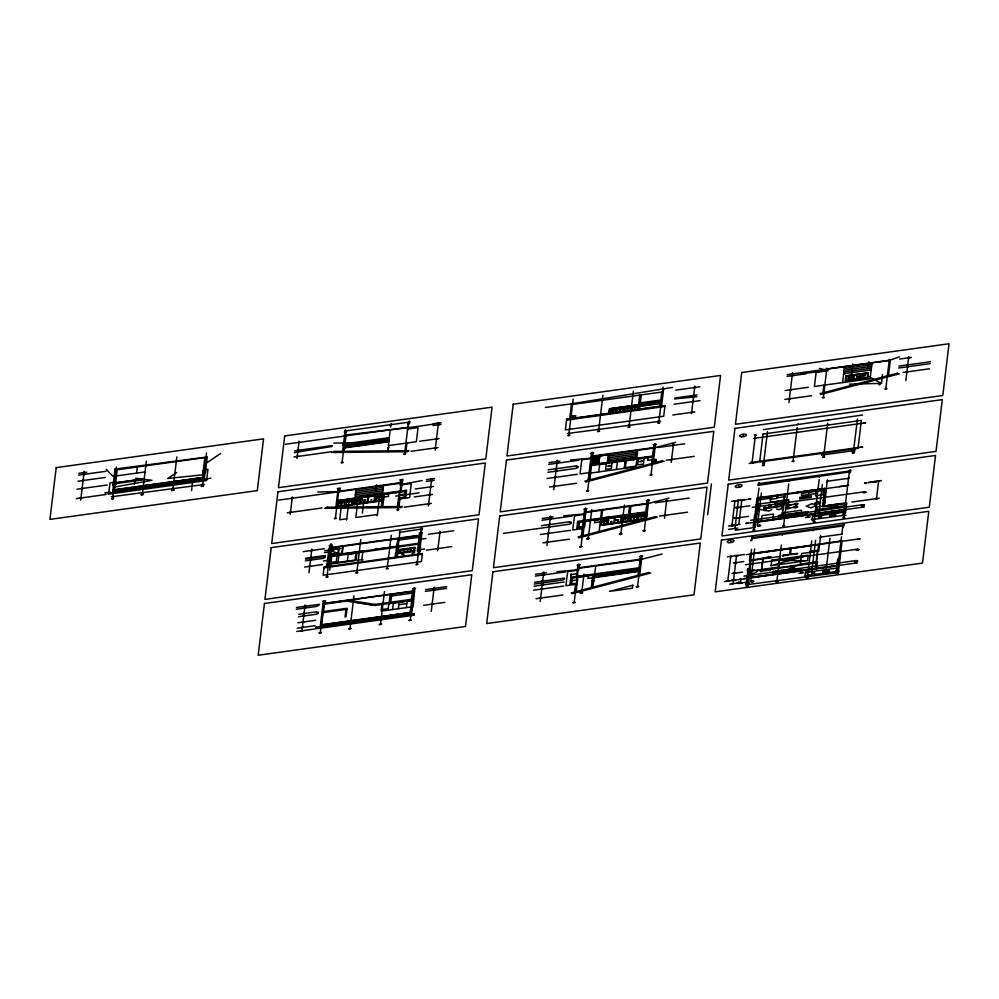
<?xml version="1.0" encoding="UTF-8"?>
<svg xmlns="http://www.w3.org/2000/svg" width="999" height="999" viewBox="0 0 999 999"><rect width="100%" height="100%" fill="white"/><g stroke="black" fill="none" stroke-linecap="round" stroke-linejoin="round"><path stroke-width="1.5" d="M747.976 523.101L745.691 523.451L862.861 507.167M751.148 581.593L753.421 581.343L750.661 581.718L754.645 548.813M757.891 525.861L760.177 525.462L757.417 525.874L761.4 492.957M812.087 573.226L814.372 572.889L811.613 573.264L815.596 540.347M818.855 517.282L821.128 517.032L818.368 517.407L822.352 484.503M825.474 571.341L823.188 571.69L828.708 570.841L826.435 571.178M832.229 515.484L829.944 515.809L835.464 514.985L833.178 515.409M860.501 447.377L862.774 446.915L750.836 462.5M863.411 423.226L865.696 422.802L753.758 438.386M404.957 491.421L404.32 496.965L398.501 498.501L397.502 506.518L399.038 506.306L399.987 498.713L405.719 497.202L406.568 490.184L382.492 493.518L381.606 500.874M397.989 506.456L398.251 504.345M398.564 506.368L398.813 504.27M574.675 591.982L575.586 584.178L569.992 584.24L570.829 577.235L640.197 567.607L640.084 568.531M581.43 536.126L582.392 528.296L576.848 528.359L577.697 521.366L600.649 518.181L601.61 510.239M588.461 477.972L588.186 480.269L589.747 479.857L592.907 453.633L593.743 452.934L590.684 453.359L591.383 453.846L588.461 477.972L589.997 477.759M575.174 591.72L575.424 589.61M581.93 535.864L582.18 533.753M588.686 480.007L588.935 477.897M575.736 591.633L575.998 589.535M582.492 535.789L582.754 533.678M589.26 479.932L589.51 477.822M824.5 503.046L824.787 500.674M80.719 500.124L84.203 471.316M108.741 493.194L109.99 482.879L113.424 482.405M113.124 485.564L113.249 484.602M113.586 484.115L112.612 492.145L204.183 479.445L205.157 471.403M115.285 470.029L115.409 469.043M112.775 498.264C116.084 498.626 108.916 499.812 112.625 498.276L116.396 467.107M114.136 491.933L115.11 483.903M116.821 469.817L116.933 468.831M114.523 491.883L114.798 489.672M117.195 469.767L115.497 483.841L113.212 484.165L114.91 470.079L207.143 457.292L205.432 471.366L203.147 471.69L204.857 457.604M115.422 485.252L115.534 484.278M115.097 491.808L115.36 489.597M120.817 491.008L121.079 488.798M121.766 490.871L122.04 488.673M127.485 490.084L127.747 487.874M128.434 489.947L128.709 487.749M134.353 484.165L134.653 481.693M134.715 481.218L134.828 480.282M134.153 489.16L134.415 486.95M136.563 473.114L137.3 466.97M135.102 489.023L135.377 486.825M140.822 488.236L141.096 486.026M141.396 488.149L141.658 485.951M142.37 494.03L146.341 461.188M144.83 487.674L145.092 485.477M145.392 487.599L145.667 485.389M151.111 486.8L151.386 484.602M152.073 486.675L152.335 484.465M157.78 485.876L158.054 483.678M158.741 485.751L159.003 483.541M164.448 484.952L164.723 482.754M165.409 484.827L165.672 482.617M171.129 484.028L171.391 481.818M171.691 483.953L171.965 481.743M172.864 489.797L176.835 456.955M175.499 483.416L175.762 481.218M176.074 483.341L176.336 481.131M181.793 482.554L182.055 480.344M182.742 482.417L183.004 480.207M188.461 481.63L188.724 479.42M189.41 481.493L189.673 479.283M191.546 490.759L192.807 480.407M195.13 480.694L195.392 478.496M196.079 480.569L196.353 478.359M201.798 479.77L202.06 477.572M202.997 472.952L203.122 471.978M202.46 479.682L203.434 471.64M205.232 457.554L207.18 456.955M202.585 485.676L206.556 452.834M205.282 472.639L205.407 471.665M290.247 514.26L292.332 496.965M297.003 458.404L299.088 441.108M301.96 630.756L305.07 604.994M308.966 572.802L311.825 549.138M326.885 565.734L326.985 564.885M327.098 565.471L326.461 565.983M327.135 566.695L327.485 563.886M320.267 626.61L323.276 601.735L322.59 601.261L325.637 600.836L324.588 603.296L413.012 591.021L412.525 588.786L415.584 588.361L414.747 589.048L413.161 606.768L412.4 606.868L411.551 613.948M329.77 548.089L329.345 545.404L332.392 544.979L331.343 547.44L419.767 535.177L419.28 532.929L422.34 532.504L421.228 535.402M327.934 565.359L330.831 565.372M320.267 632.779L324.063 601.373M327.085 576.485C330.594 576.923 323.326 577.897 327.01 576.498L331.056 543.643M344.106 436.126L344.218 435.214C374.175 431.406 404.295 428.671 434.003 424.013M321.416 626.448L323.089 612.612L346.903 609.303M328.659 566.483L328.933 564.26L356.056 560.501L356.968 552.996M335.889 507.167L338.087 488.986L337.4 488.499L340.447 488.074L339.26 491.72M342.645 451.311L344.493 436.076M344.917 433.304L345.329 429.92M324.55 603.583L323.589 611.525L347.028 608.279L345.991 616.808L345.042 616.945L345.954 609.44M329.62 562.499L330.257 557.205M330.457 554.795L331.306 547.739M322.09 626.361L322.29 624.687M329.932 562.237L330.519 557.392M331.818 548.164L331.094 554.12L337.962 553.171L338.673 547.215L331.456 551.111L337.962 553.171M335.489 517.994C338.873 518.481 331.643 519.38 335.414 518.006L338.873 489.41M342.17 462.15C345.816 462.45 338.524 463.698 342.095 462.162L345.629 433.554M345.679 433.204L345.854 431.705M330.182 562.425L330.831 557.13M322.652 626.273L322.852 624.612M329.72 570.154L330.457 564.048M331.368 556.543L330.532 563.461L355.169 560.039L356.006 553.134L348.376 554.258M337.375 507.155L338.186 500.462M344.143 451.298L346.016 435.851M323.226 626.198L323.401 624.75L327.972 624.113L327.797 625.561M331.693 556.505L330.981 562.387L336.313 561.65L337.025 555.756M337.924 506.53L338.586 501.011M338.886 502.497L339.036 501.173L344.805 500.374L344.643 501.698L338.886 502.497L341.633 500.811L344.643 501.698M341.458 505.107L339.697 519.742L346.74 518.768M328.371 625.486L328.571 623.813M329.32 625.349L329.533 623.688M339.31 546.628L338.499 553.321L330.494 554.42M329.895 625.274L330.07 623.826L334.64 623.189L334.465 624.637M338.024 562.425L338.861 555.506M344.78 505.569L345.204 502.06M345.242 501.835L345.454 500.062M345.354 505.482L345.779 501.973M345.804 501.76L346.029 499.987M346.316 501.473L346.478 500.137L352.235 499.338L352.073 500.674L346.316 501.473L349.063 499.775L352.073 500.674M342.744 546.153L341.783 554.095L397.227 546.391L398.189 538.449M343.119 546.091L342.27 553.159A1.936 0.712 -10.3 0 0 344.081 553.621L364.285 550.824M346.591 520.004L348.514 504.133M335.04 624.562L335.239 622.889M336.001 624.425L336.201 622.764M336.563 624.35L336.738 622.901L341.321 622.265L341.146 623.713M352.21 504.557L352.884 499.025M353.496 498.588L352.784 504.47L337.4 506.605M347.365 561.126L348.176 554.358M354.932 498.389L354.22 504.27L383.554 500.199M356.019 489.385L355.169 496.453L382.617 492.644L383.466 485.576M355.319 500.212L355.482 498.888L360.327 498.214L360.164 499.55L355.319 500.212L357.904 498.551L360.164 499.55M341.708 623.638L341.92 621.965M342.669 623.501L342.869 621.828M357.567 502.872L355.794 517.507L377.422 514.51M343.231 623.426L343.406 621.977L347.989 621.341L347.814 622.789M360.314 503.434L361.026 497.552M348.963 601.298L349.101 600.187M361.076 503.321L361.788 497.44M348.376 622.702L348.589 621.041M350.799 601.598L348.776 601.323M348.951 622.627L349.151 620.966M362.362 513.099L363.698 502.035M352.635 601.898L350.612 601.623M350 628.658L353.971 595.816M356.893 572.352C360.289 572.827 353.034 573.738 356.818 572.365L360.789 539.51M354.483 602.197L352.447 601.922M352.572 622.127L352.772 620.454M367.295 502.46L368.007 496.578M353.147 622.052L353.346 620.379M353.721 621.965L353.896 620.516L358.466 619.892L358.291 621.328M356.318 602.484L354.283 602.222M358.154 602.784L356.131 602.509M359.99 603.084L357.967 602.809M358.866 621.253L359.066 619.592M361.825 603.384L359.802 603.109M359.815 621.116L360.015 619.455M375.849 490.909L376.573 484.84M374.8 501.423L375.512 495.541M360.389 621.041L360.564 619.592L365.135 618.955L364.96 620.404M375.562 501.311L376.273 495.429M363.661 603.671L361.638 603.408M376.66 497.252L376.823 495.929L381.668 495.254L381.518 496.578L376.66 497.252L379.245 495.591L381.518 496.578M365.509 603.97L363.474 603.696M377.272 515.746L379.195 499.875M367.345 604.27L365.309 603.995M365.534 620.329L365.734 618.656M366.483 620.192L366.683 618.531M367.058 620.117L367.232 618.668L371.803 618.031L371.628 619.48M369.18 604.557L367.157 604.295M387.987 448.638L388.099 447.664M390.272 429.72L388.349 445.604L416.358 441.72L418.069 427.597L408.441 428.933L408.653 427.172L285.439 444.268M390.646 426.96L391.059 423.576M381.268 506.693L381.98 500.824L337.3 507.017M382.03 500.412L382.405 497.327M382.742 494.505L382.455 496.915L375.986 497.789M388.099 450.799L388.736 445.554M382.505 500.349L382.879 497.265M382.817 500.087L383.141 497.44M383.079 500.274L383.454 497.177M382.767 506.668L384.265 494.293M371.016 604.857L368.993 604.595M372.852 605.157L370.829 604.882M372.202 619.405L372.402 617.732M390.197 594.48L389.235 602.422L374.812 604.42L374.687 605.456L411.7 600.324L410.027 614.16M373.151 619.268L373.351 617.607M388.561 493.693L388.524 496.303L382.03 497.377M373.726 619.193L373.901 617.744L378.471 617.107L378.296 618.556M378.871 618.481L379.071 616.808M379.445 618.393L379.645 616.733M381.968 604.445L381.168 611.101L410.889 606.98M380.494 624.425L384.465 591.583M387.3 568.131C390.834 568.556 383.554 569.567 387.225 568.144L391.271 535.289M383.054 617.894L383.266 616.233M383.628 617.819L383.828 616.146M384.203 617.744L384.378 616.296L388.948 615.659L388.773 617.107M397.502 506.518L397.752 504.408L399.3 504.195M398.489 498.501L399.525 492.17M397.927 509.34C401.523 509.602 394.268 510.901 397.852 509.353L401.386 480.731M404.832 453.471C408.141 453.833 400.974 455.007 404.682 453.484L408.141 424.887M408.179 424.538L408.366 423.039M400.899 490.971L402.947 479.408L399.9 479.832L400.587 480.319L400.025 485.014L411.313 483.454L409.602 497.577L399.962 498.913M408.941 424.425L409.365 420.979M405.981 450.661L406.905 443.032M388.024 610.152L388.823 603.496M395.367 557.23L395.429 553.558L397.727 553.234M395.816 553.496L396.503 547.514M397.814 538.511L396.965 545.566A1.936 0.712 -10.3 0 1 394.967 546.565L374.762 549.375M396.578 553.396L397.29 547.514M391.72 594.268L390.759 602.21L411.438 599.338M396.99 553.121L397.639 547.764M389.348 617.02L389.548 615.359M396.89 557.017L397.677 553.646M397.34 553.284L399.15 538.324M399.325 536.875L400 531.231M397.277 556.967L398.663 545.529M390.297 616.895L390.497 615.222M390.871 616.808L391.046 615.372L395.616 614.735L395.442 616.183M392.595 609.515L393.406 602.859M400.012 552.922L400.387 549.825M410.364 483.578L410.477 482.754M396.016 616.096L396.216 614.435M396.965 615.971L397.177 614.298M398.314 608.716L399.113 602.06M397.54 615.884L397.714 614.447L402.285 613.811L402.11 615.259M407.055 551.947L407.43 548.851M402.684 615.172L402.884 613.511M403.633 615.047L403.846 613.374M404.208 614.959L404.383 613.511L408.966 612.887L408.778 614.323M406.318 607.604L407.117 600.948M414.073 550.973L414.448 547.877M409.353 614.248L409.553 612.587M411.313 600.374L412.4 591.396M418.294 544.243L417.42 551.398L419.717 551.086L421.615 535.352L329.008 548.201L327.098 563.936L329.008 563.673L330.07 554.845L341.883 553.209M418.406 543.319L419.33 535.664M418.681 544.08L418.781 543.269M410.214 620.304L414.185 587.462M417.095 563.998C420.504 564.46 413.274 565.409 417.02 564.01L421.004 531.168M421.054 530.706L421.353 528.271M419.468 548.439L420.392 548.726M411.576 615.272L411.713 614.123M418.993 553.958L419.33 551.136M421.815 530.594L422.115 528.159M419.568 552.297L419.667 551.448M428.384 505.944L431.705 478.496M435.139 450.087L438.461 422.639L439.11 422.814M437.699 550.786L440.047 531.393M431.243 611.351L434.19 587.087M540.209 601.435L543.781 571.915M546.965 545.579L550.536 516.058M553.721 489.722L557.292 460.202M569.705 418.706L571.503 403.821L672.602 387.387M568.868 434.99C572.477 435.252 565.209 436.513 568.793 434.99L573.201 399.113M571.99 418.394L572.265 416.108L575.699 415.634L575.424 417.919M572.464 418.331L572.714 416.233L575.212 415.884L574.949 417.982M572.939 418.256L573.176 416.346L574.712 416.133L574.475 418.044M581.755 459.041L581.668 459.815L590.434 458.603M581.755 459.84L580.057 473.926L589.098 472.664M568.568 571.465L568.668 570.641M575.436 515.596L575.536 514.785M570.953 576.198L571.228 573.988M572.215 578.046L571.553 583.528L577.21 583.478M579.095 522.177L578.421 527.734L584.053 526.948L582.991 535.714L581.455 535.926M579.532 522.115L578.908 527.297L584.727 526.498L585.352 521.316M576.548 576.435L577.872 565.559L577.172 565.072L580.232 564.647L579.395 565.347L578.821 570.042L567.632 571.603L565.921 585.726L575.561 584.378M582.554 526.76L584.627 509.702L583.928 509.215L586.987 508.791L586.151 509.49L584.702 521.403M574.175 602.322L578.808 563.96M581.031 546.453L585.676 508.091M587.687 490.609L592.32 452.247M577.772 577.285L576.236 591.57L574.687 591.783M598.676 430.856C602.11 431.281 594.805 432.317 598.601 430.856L602.921 395.129M581.818 592.332C585.189 592.869 577.909 593.668 581.743 592.345L583.953 574.125M588.386 538.099C591.808 538.598 584.427 539.522 588.311 538.099L591.758 509.552M598.826 463.511L599.725 456.081M598.751 471.915L599.662 464.41M588.473 575.799L587.874 578.483L592.444 577.847M609.777 410.177L609.939 408.853L615.784 408.042L615.634 409.365L609.777 410.177L612.574 408.491L615.634 409.365M591.308 587.599L592.757 575.199M606.331 463.486L605.619 469.368L611.338 468.568L612.05 462.687M592.582 581.043L592.944 577.946M592.894 580.781L593.206 578.134M608.366 454.383L607.404 462.325L591.583 464.523M593.144 580.956L593.518 577.872M599.138 531.468L600.299 521.84M592.882 587.187L593.643 580.894M594.343 574.974L594.43 577.347M608.029 461.001L608.778 454.832M595.804 565.958L593.618 581.118M601.573 519.055L600.799 525.462L644.904 519.418M602.559 510.102L601.598 518.044L629.045 514.235L630.007 506.293M609.253 454.757L608.466 461.313L635.901 457.505L636.763 450.437M601.91 521.003L602.072 519.68L606.917 519.005L606.755 520.329L601.91 521.003L604.495 519.343L606.755 520.329M609.889 454.17L592.482 457.092M616.183 409.515L616.395 407.742M616.745 409.428L616.97 407.667M617.307 409.14L617.457 407.804L623.226 407.005L623.064 408.341L617.307 409.14L620.054 407.455L623.064 408.341M606.905 524.213L607.617 518.331M607.667 524.113L608.379 518.231M623.613 408.479L623.826 406.705M616.458 469.455L617.37 461.95M624.188 408.404L624.4 406.63M630.656 405.981L630.494 407.305L624.787 408.104L624.937 406.768L630.706 405.969M613.886 523.251L614.597 517.37M631.043 407.455L631.256 405.681M629.083 426.635C632.617 427.048 625.324 428.072 629.008 426.635L633.391 391.046M624.275 468.369L625.187 460.864M631.83 405.594L631.618 407.367L638.373 406.431M624.949 466.683L625.661 460.801M632.217 407.068L632.379 405.744M626.136 460.739L625.299 467.644L636.051 466.158M621.39 522.202L622.102 516.321M622.152 522.102L622.864 516.221M621.016 533.566C624.65 533.741 617.519 535.227 620.866 533.591L624.462 505.019M623.251 518.044L623.413 516.72L628.259 516.046L628.096 517.37L623.251 518.044L625.836 516.383L628.096 517.37M637.774 406.293L634.989 405.382L632.292 407.055L637.774 406.293L637.936 404.97L632.454 405.731M638.036 409.228L639.735 395.154M639.56 409.016L641.258 394.905M628.92 512.437L629.645 506.468M628.958 515.372L628.246 521.253L600.849 525.062M634.889 467.982L635.027 466.883L590.559 473.051M630.956 506.168L629.994 514.11L645.816 511.913M637.712 450.312L636.75 458.254L652.572 456.056M635.864 467.719L636.887 459.24M630.381 515.172L629.67 521.053L646.49 518.731M630.244 520.979L630.956 515.097M631.356 516.92L631.518 515.596L637.275 514.797L637.112 516.121L631.356 516.92L634.39 515.197L637.112 516.121M638.411 459.028L637.699 464.922L643.418 464.123L644.13 458.241M637.112 520.004L637.537 516.483L630.681 517.432M637.774 514.51L637.562 516.271L630.706 517.232M637.687 519.93L638.111 516.396L644.967 515.447M638.349 514.423L638.136 516.196L644.992 515.247M638.786 515.884L638.948 514.56L644.705 513.761L644.542 515.097L638.786 515.884L641.82 514.16L644.542 515.097M648.151 457.679L647.552 460.364L652.122 459.74M644.542 518.993L645.204 513.474M638.149 575.274L638.948 568.681M639.06 567.769L640.371 556.88L639.685 556.393L642.732 555.981L641.895 556.668L639.697 574.862M644.967 518.943L647.127 501.023L646.44 500.549L649.487 500.124L648.651 500.811L646.453 519.005M651.66 463.561L653.883 445.179L653.196 444.692L656.243 444.268L655.406 444.967L653.209 463.149M639.335 568.518L639.435 567.707M645.254 518.893L645.916 513.374M645.491 518.868L645.916 515.334M645.941 515.109L646.153 513.349M637.524 586.625L641.258 555.719M644.318 530.506L648.076 499.438M651.086 474.475C654.682 474.8 647.389 475.986 651.011 474.488L654.832 443.581M645.966 518.793L646.39 515.272M646.415 515.047L646.628 513.274M646.203 518.768L646.865 513.249M660.039 406.181L661.738 392.058M658.878 422.502C662.437 422.702 655.132 424.113 658.803 422.502L663.099 387.075M661.563 405.969L663.636 388.848M664.497 518.244L666.708 499.95M671.253 462.387L673.463 444.093M691.495 413.686L694.817 386.213M707.667 514.81L711.4 483.903M731.942 525.611L734.927 500.911M727.809 581.106L730.793 556.393M738.361 500.437L734.964 528.508L736.438 528.633M736.513 555.606L733.116 583.678L731.643 583.553M755.406 435.114L752.022 463.061L753.258 463.174M738.698 583.653L738.96 581.505M763.598 429.607L862.612 414.972M746.253 583.803L746.39 582.629M747.839 570.654L748.076 568.681M751.485 540.509L751.648 539.185M748.401 570.504L747.264 570.904M750.574 540.609L751.947 539.822L752.347 536.613M754.919 515.347L757.03 497.839L826.398 488.224L824.237 506.018L846.752 502.747L845.466 513.336L843.181 513.661L843.343 512.3L812.474 516.583L812.736 514.41L755.943 522.29L755.494 525.998L753.209 526.323L754.507 515.546L755.656 515.384M758.528 485.427L758.853 482.742M747.264 585.402C750.674 585.876 743.393 586.813 747.19 585.414L751.56 549.238M753.77 530.894L753.883 530.007M753.933 529.557C757.529 529.97 750.162 531.006 753.858 529.57L758.953 488.061M749.537 569.13L747.402 569.805M756.243 514.373L756.568 511.725M756.605 511.363L756.93 508.716M756.967 508.341L757.08 507.492M757.292 505.694L757.167 506.755M749.687 570.991L750.948 560.539M756.53 514.223L756.83 511.8M756.905 511.213L757.205 508.778M757.267 508.191L757.567 505.769M758.553 497.627L757.754 504.22L783.541 500.649L782.941 505.606L765.783 507.992L765.896 507.105L764.06 507.355L763.785 509.602A5.17 1.898 -10.3 0 1 758.703 508.279M756.817 514.298L757.13 511.65M757.18 511.276L757.504 508.628M757.542 508.266L757.642 507.405M757.866 505.619L757.741 506.668M763.111 461.526L762.736 464.61L764.26 464.398L764.635 461.313M748.538 583.478L748.676 582.305M750.062 570.928L750.224 574.238A6.968 2.56 -10.3 0 0 757.404 570.641L760.451 570.217L760.276 571.69L761.226 571.553L761.363 570.454L769.367 569.343L769.242 570.441L770.192 570.304L770.316 569.205L794.879 566.021A5.032 1.848 -10.3 0 1 789.685 568.618M757.979 508.566L755.644 521.753L814.335 513.611L814.073 515.771L843.793 511.65L844.754 503.746L822.639 506.818L824.874 488.436M758.029 508.191L758.516 504.12M763.511 464.935C766.857 465.522 759.602 466.258 763.436 464.947L767.482 431.58M761.488 497.327L759.078 497.952M752.547 570.279L753.321 570.479L753.433 569.605M761.35 520.954L762 515.659L773.426 514.073L772.789 519.368M757.404 570.641L758.066 569.817M764.01 507.729L764.223 510.664L766.058 510.414L765.721 508.578L782.866 506.193L782.679 507.742L779.108 509.677L776.41 508.978M769.754 502.559L784.565 499.925L783.328 510.102L782.379 510.227L782.067 508.191M761.812 569.442L763.099 558.853M770.441 500.799L770.753 498.151M777.821 495.541L777.559 497.739L784.003 496.853M788.923 402.597L792.557 372.652M771.091 565.696L771.752 560.239L807.429 555.282L771.091 565.696L806.78 560.739L771.752 560.239M778.121 518.631L778.508 515.472L781.805 515.009L782.117 512.437L783.066 512.3L782.716 515.247M779.083 518.493L779.42 515.709L808.154 511.713M773.426 574.2L773.763 571.403M780.182 518.344L780.531 515.546M782.729 511.263L782.991 509.065M784.215 498.888L784.49 496.678M775.336 573.938L775.674 571.141M782.092 518.081L782.429 515.284M777.247 573.676L777.584 570.879M784.003 517.819L784.34 515.022M776.922 581.293C780.519 581.543 773.263 582.879 776.847 581.306L781.293 545.104M782.517 534.927L782.679 533.616M783.815 525.424C787.15 525.774 779.957 526.972 783.666 525.437L788.686 483.941M789.01 481.293L789.173 479.982M779.145 573.401L779.482 570.616M785.901 517.557L786.238 514.76M793.169 460.826C796.69 461.263 789.422 462.237 793.094 460.826L797.214 427.447M781.056 573.139L781.393 570.342M787.811 517.282L788.149 514.497M782.954 572.877L783.291 570.079M789.709 517.02L790.059 514.223M784.864 572.614L785.202 569.817M791.62 516.758L791.957 513.961M786.775 572.352L787.112 569.555M793.531 516.495L793.868 513.698M788.673 572.09L789.01 569.293M795.429 516.233L795.766 513.436M789.135 569.268L793.668 568.281L801.298 570.329M790.396 566.645L815.858 562.887L815.196 568.406L748.875 577.609L749.587 571.728L750.549 571.59M790.584 571.815L790.921 569.03M797.339 515.971L797.677 513.174M792.482 571.553L792.819 568.756M799.237 515.696L799.587 512.912M816.957 372.265L826.061 369.043L890.334 360.127M803.333 491.533L810.189 490.571M794.392 571.291L794.729 568.556M801.148 515.434L801.485 512.637M796.303 571.028L796.54 569.03M803.059 515.172L803.396 512.375M798.201 570.766L798.351 569.567M804.957 514.91L805.294 512.112M800.349 564.098L801.635 553.508L817.644 551.286M808.591 494.592L808.94 491.733M806.867 514.647L807.204 511.85M801.098 573.364L801.385 570.978M807.866 517.507L808.154 515.122M822.951 392.844L823.875 385.177M823.451 397.152C826.785 397.739 819.48 398.464 823.376 397.165L826.885 368.144M828.258 368.743L828.021 370.729L816.108 372.377L814.41 386.501L870.092 378.771L872.015 362.887M805.294 575.886L805.581 573.501M805.968 570.267L805.706 572.427L836.575 568.144M812.075 519.842L812.362 517.457M807.542 560.639L808.203 555.182M816.083 490.734L815.471 495.816L822.901 494.78L823.513 489.71L801.785 492.719L801.448 495.591L815.733 493.606M821.802 453.384L821.59 455.107L852.472 450.824M807.479 577.047C810.938 577.397 803.671 578.571 807.404 577.06L811.787 540.884M813.011 530.706L813.174 529.383M814.235 521.203C817.657 521.615 810.389 522.652 814.16 521.203L819.18 479.707M819.505 477.072L819.655 475.749M823.738 456.58C827.172 456.968 819.917 458.066 823.663 456.593L827.696 423.226M820.928 514.822L821.215 512.475L814.397 513.424M816.171 561.913L817.457 551.323M824.362 494.905L825.311 494.767M825.074 488.986L826.036 488.848M823.213 506.018L823.488 503.658M823.775 500.561L824.05 498.301M824.2 497.777L824.487 495.429M824.575 494.655L824.899 492.007M824.924 491.783L825.249 489.135M823.513 505.869L823.763 503.733M823.813 503.321L824.437 498.176M824.5 497.627L824.762 495.492M824.887 494.443L825.174 492.082M825.236 491.583L825.524 489.21M824.212 500.761L824.512 502.972M823.775 505.931L824.063 503.583M824.225 503.059L824.5 500.786M824.774 497.702L825.062 495.342M825.149 494.58L825.474 491.933M825.499 491.708L825.811 489.06M816.645 568.781L817.507 561.725L816.545 561.85M839.984 558.603L837.686 558.916L836.388 569.717L838.673 569.393L842.157 540.809L819.642 544.068L818.78 551.136L817.831 551.261M819.829 542.544L820.654 535.726M826.585 486.688L827.409 479.87M825.499 514.185L825.761 512.1M827.147 505.606L841.633 503.608M842.607 382.58L844.53 366.695M845.741 380.881L846.34 375.961L852.247 375.137L851.648 380.07L845.741 380.881L851.947 377.597L846.34 375.961M831.218 513.399L831.468 511.301M832.342 511.438L832.192 512.649L835.439 512.2L835.589 510.988M825.948 571.278L829.932 538.361M851.385 375.924L852.846 363.848M835.951 511.051L835.813 512.15L838.298 511.813L838.423 510.701M853.558 379.795L854.145 374.875L860.052 374.051L859.465 378.983L853.558 379.795L859.764 376.511L854.145 374.875M839.222 512.287L839.472 510.189M836.163 571.603L836.275 570.729M837.137 572.939C840.758 573.301 833.328 574.437 837.137 572.939L841.508 536.763M753.483 537.962L752.859 538.424L842.819 525.949L841.82 534.153L820.479 537.112M843.893 517.082C847.514 517.32 840.246 518.681 843.818 517.095L849.575 470.092M852.671 449.1L852.297 452.185L854.582 451.873L854.957 448.776M843.418 527.135L843.805 523.926M849.999 472.739L850.324 470.054M838.448 571.291L838.561 570.404M853.396 452.472C856.992 452.797 849.687 453.971 853.321 452.472L857.429 419.093M868.181 367.694L868.918 361.613M867.269 377.897L867.869 372.964L861.962 373.788L861.363 378.721L867.269 377.897L861.662 376.248L867.869 372.964M856.393 560.701C859.802 561.051 852.509 562.325 856.343 560.526L743.968 576.123M857.766 549.325C861.126 549.775 853.833 550.849 857.716 549.163L745.341 564.747M863.074 504.857C866.732 505.057 859.29 506.568 863.099 504.67L750.724 520.267M864.635 491.945C868.231 492.207 860.838 493.606 864.659 491.758L752.284 507.355M849.487 384.165L881.455 383.366L882.517 374.6M885.876 388.486C889.547 388.648 882.292 390.159 885.801 388.499L889.385 359.478M888.473 375.599L890.359 359.977L899.475 356.905M876.51 498.613L878.645 480.969M905.806 380.656L908.728 356.531M608.828 413.286L609.39 408.716L638.586 404.657M609.402 413.199L609.69 410.839L615.546 410.027L615.259 412.387M615.834 412.312L616.146 409.727M616.408 412.237L616.72 409.652M616.982 412.15L617.27 409.79L623.126 408.978L622.839 411.338M623.264 411.276L623.576 408.703M623.838 411.201L624.15 408.628M624.412 411.126L624.7 408.766L630.556 407.954L630.269 410.314M630.694 410.252L631.006 407.667M631.268 410.164L631.58 407.592L638.349 406.655M631.843 410.089L632.13 407.729L637.699 406.955L637.412 409.315M83.329 472.614L84.753 472.365M83.192 474.375L84.628 474.125M84.778 472.564L83.379 472.827M84.59 474.375L83.267 474.6M82.455 480.544L83.879 480.294M83.904 480.494L82.48 480.744M81.406 488.499L82.83 488.249M82.842 488.474L81.481 488.723M80.257 498.002L81.681 497.752M81.693 497.964L80.307 498.214M298.214 442.42L299.638 442.17M299.65 442.382L298.289 442.644M297.252 450.349L298.676 450.099M297.04 452.122L298.464 451.873M298.689 450.324L297.277 450.549M298.476 452.085L297.115 452.347M296.503 456.531L297.927 456.281M297.952 456.481L296.578 456.755M291.458 498.276L292.882 498.026M292.844 498.276L291.508 498.489M289.747 512.387L291.171 512.137M291.196 512.337L289.772 512.587M310.939 550.486L312.375 550.237M312.387 550.449L310.989 550.699M310.09 557.542L311.513 557.292M309.99 558.429L311.413 558.179M311.526 557.517L310.165 557.767M309.777 560.177L311.201 559.927M311.426 558.391L310.052 558.653M311.213 560.139L309.84 560.402M309.028 566.371L310.452 566.121M310.464 566.333L309.078 566.583M437.687 423.064L438.549 422.739M437.55 424.825L438.986 424.575M439.123 423.039L437.749 423.289M438.986 424.787L437.599 425.037M435.764 438.948L437.187 438.698M437.2 438.923L435.814 439.16M304.183 606.343L305.619 606.093M434.665 447.952L436.101 447.702M303.971 608.104L305.407 607.854M305.619 606.306L304.233 606.555M436.126 447.902L434.715 448.164M305.432 608.054L304.071 608.341M303.309 613.561L304.745 613.311M304.77 613.511L303.359 613.773M303.022 616.021L304.445 615.771M304.47 615.971L303.047 616.221M302.285 622.077L303.708 621.828M303.721 622.04L302.36 622.302M301.636 627.484L303.059 627.235M303.072 627.447L301.698 627.709M301.236 630.781L302.66 630.531M302.622 630.781L301.311 631.006M430.919 478.921L432.355 478.671M430.794 480.681L432.217 480.419M432.367 478.896L430.956 479.12M432.23 480.644L430.869 480.906M429.97 486.863L431.393 486.613M431.406 486.838L430.032 487.087M429.008 494.805L430.432 494.555M430.444 494.78L429.058 495.017M427.909 503.808L429.345 503.558M429.358 503.771L428.009 504.045M439.16 532.692L440.584 532.442M440.596 532.667L439.26 532.929M437.237 548.576L438.673 548.326M438.673 548.551L437.287 548.788M433.304 588.423L434.727 588.174M433.079 590.197L434.515 589.934M434.74 588.399L433.366 588.648M434.528 590.159L433.154 590.421M431.393 604.158L432.817 603.908M432.829 604.133L431.443 604.37M556.406 461.513L557.842 461.263M556.193 463.286L557.629 463.024M557.854 461.488L556.48 461.738M557.654 463.224L556.231 463.474M555.531 468.743L556.967 468.494M556.93 468.743L555.606 468.968M555.244 471.203L556.668 470.954M556.693 471.153L555.294 471.416M554.495 477.397L555.919 477.147M555.943 477.347L554.52 477.597M553.396 486.401L554.832 486.138M554.845 486.363L553.434 486.6M549.65 517.37L551.086 517.12M549.438 519.13L550.861 518.881M551.086 517.332L549.687 517.569M550.899 519.08L549.512 519.355M548.776 524.587L550.212 524.338M550.237 524.537L548.826 524.8M548.488 527.06L549.912 526.81M549.925 527.022L548.526 527.272M547.714 533.391L549.138 533.141M549.113 533.404L547.764 533.603M546.64 542.245L548.076 541.995M548.039 542.257L546.715 542.469M693.93 387.525L695.366 387.262M542.894 573.226L544.33 572.976M695.366 387.487L694.005 387.749M542.682 574.987L544.105 574.737M544.293 573.226L542.969 573.451M544.118 574.962L542.757 575.212M692.969 395.454L694.405 395.204M541.933 581.168L543.369 580.918M692.757 397.215L694.193 396.965M694.417 395.429L693.044 395.679M541.72 582.904L543.156 582.654M543.331 581.168L541.97 581.368M694.218 397.165L692.806 397.427M541.47 585.064L542.894 584.815M543.169 582.879L541.795 583.141M692.232 401.635L693.656 401.386M542.857 585.064L541.495 585.264M693.668 401.598L692.295 401.86M540.971 589.11L542.407 588.861M542.42 589.073L541.046 589.335M690.921 412.4L692.344 412.15M539.885 598.101L541.308 597.852M692.357 412.375L690.996 412.624M541.321 598.076L539.935 598.314M672.577 445.392L674.013 445.142M674.025 445.367L672.627 445.604M670.878 459.515L672.302 459.265M672.265 459.528L670.953 459.74M665.821 501.248L667.257 500.998M667.27 501.223L665.858 501.448M664.123 515.372L665.546 515.122M665.559 515.334L664.198 515.596M791.67 373.963L793.094 373.713M791.545 375.711L792.969 375.462M793.119 373.913L791.72 374.175M792.931 375.724L791.62 375.936M789.759 389.785L791.183 389.535M791.196 389.76L789.809 389.997M788.661 398.838L790.084 398.589M790.097 398.813L788.686 399.038M907.841 357.842L909.265 357.592M909.277 357.817L907.916 358.067M906.992 364.897L908.416 364.647M906.755 366.82L908.178 366.558M908.441 364.847L907.055 365.122M908.153 366.82L906.805 367.033M906.13 371.965L907.554 371.715M907.529 371.965L906.18 372.177M331.818 452.51L333.554 451.948M324.762 508.354L326.486 507.792M879.507 384.977L880.057 384.353L878.633 384.365M574.712 416.133L573.014 417.669L573.738 418.156M112.949 483.104L116.021 482.192M112.8 485.377L113.574 485.027M115.872 484.478L115.097 484.815M202.922 470.616L205.994 469.705M202.66 472.764L203.434 472.415M205.744 471.853L204.957 472.202M344.405 431.593L345.991 430.407M344.418 432.779L346.591 431.63M390.134 425.249L391.72 424.063M408.429 422.702L410.015 421.528M407.679 424.013L409.852 422.852M387.649 448.451L388.823 447.802M326.311 565.771L329.982 564.885M399.25 532.842L400.487 531.918M422.589 528.858L399.862 532.38M417.157 549L420.679 547.764M418.618 552.385L420.229 551.411M796.965 424.825L798.201 423.901M827.459 420.591L828.695 419.667M757.954 484.215L759.54 483.029M757.979 485.352L850.686 471.74M788.473 481.131L789.709 480.207M818.955 476.898L820.191 475.974M826.623 481.718L827.859 480.794M751.598 538.074L752.834 537.15M849.425 471.528L851.011 470.342M847.964 478.758L849.2 477.834M781.98 534.765L783.216 533.841M812.474 530.531L813.71 529.607M819.867 537.574L821.103 536.65M843.069 525.387L844.305 524.463M841.208 534.615L842.444 533.691M783.541 500.649L774.937 506.718L775.536 501.76L782.941 505.606M176.773 472.452L167.757 478.496L202.385 474.875M206.443 462.999L220.579 453.534M624.787 408.104L627.534 406.406L630.544 407.305M361.613 445.367L368.057 441.658M344.955 447.677L352.16 443.856M368.082 444.468L375.299 440.646M617.507 516.683L619.605 515.621L622.077 516.058L624.175 514.997L626.648 515.422L633.878 513.648L635.801 514.148L638.448 513.011L644.942 512.887M117.607 490.546L118.569 490.059M117.595 490.684L118.556 490.209M124.263 489.76L125.237 489.135M130.956 488.686L131.905 488.211M130.931 488.836L131.893 488.361M137.6 487.912L138.574 487.287M147.889 486.488L148.863 485.864M154.583 485.414L155.532 484.94M154.558 485.564L155.519 485.077M161.251 484.49L162.213 484.003M161.226 484.64L162.188 484.153M167.907 483.716L168.881 483.079M178.584 482.08L179.545 481.605M178.571 482.23L179.52 481.755M185.24 481.306L186.214 480.681M191.92 480.232L192.882 479.757M191.908 480.382L192.869 479.895M198.576 479.458L199.55 478.833M341.358 501.76L342.32 501.273M341.346 501.898L342.307 501.423M341.034 504.233L341.983 503.746M341.009 504.37L341.97 503.896M348.801 500.724L349.75 500.249M348.776 500.874L349.737 500.387M348.439 503.346L349.413 502.722M357.355 499.537L358.304 499.063M357.33 499.687L358.291 499.2M357.018 502.01L357.979 501.535M356.993 502.16L357.954 501.673M364.847 500.299L365.584 499.937L364.91 499.762M364.173 501.023L365.122 500.536M364.148 501.161L365.11 500.686M370.866 500.237L371.84 499.612M378.696 496.578L379.645 496.103M378.671 496.728L379.632 496.241M378.359 499.05L379.32 498.563M378.346 499.2L379.295 498.713M573.438 417.557L574.4 417.082M573.426 417.707L574.375 417.22M612.3 409.44L613.261 408.953M612.287 409.578L613.236 409.103M612.05 411.925L613.011 411.438M612.037 412.075L612.999 411.588M619.767 408.541L620.741 407.917M619.63 410.876L620.591 410.389M619.617 411.014L620.566 410.539M627.26 407.355L628.221 406.88M627.247 407.505L628.209 407.03M627.047 409.99L628.021 409.365M634.877 406.306L635.839 405.819M634.852 406.456L635.814 405.969M634.19 409.003L635.164 408.366M403.858 551.398L404.832 550.774M410.402 550.499L411.376 549.862M608.978 466.358L610.327 465.671L609.103 465.359M641.058 461.9L642.407 461.226L641.183 460.901M325.1 625.561L326.061 625.074M325.087 625.699L326.049 625.224M653.97 461.176L654.932 460.689M653.945 461.313L654.907 460.839M331.755 624.775L332.729 624.15M338.424 623.851L339.398 623.226M345.117 622.777L346.066 622.302M345.092 622.926L346.054 622.452M355.569 621.478L356.543 620.841M363.224 619.917L362.262 620.404L363.199 620.067M848.163 378.059L849.125 377.572M848.151 378.196L849.1 377.722M368.931 619.48L369.892 618.993L368.918 619.617M856.443 377.01L857.417 376.386M375.587 618.693L376.561 618.069M864.322 375.337L865.284 374.862L864.31 375.487M386.076 617.095L387.038 616.62M386.064 617.245L387.013 616.77M392.744 616.171L393.706 615.696M392.732 616.321L393.693 615.834M399.4 615.396L400.374 614.772M406.094 614.323L407.043 613.836L406.069 614.472M603.933 520.329L604.894 519.842M603.92 520.479L604.882 519.992M603.608 522.802L604.557 522.315M603.583 522.939L604.545 522.465M610.751 521.803L611.713 521.328M610.739 521.953L611.7 521.478M616.945 520.329L616.271 520.154L617.02 519.78M617.469 520.879L618.431 520.392M617.457 521.016L618.418 520.541M625.262 517.507L626.236 516.883M588.336 537.924L586.638 538.773L588.174 539.173M624.924 519.98L625.911 519.355M633.828 515.934L634.79 515.447M633.816 516.071L634.765 515.596M633.503 518.693L634.452 518.206M641.258 514.897L642.22 514.423M633.478 518.831L634.44 518.356M641.246 515.047L642.207 514.56M640.908 517.807L641.882 517.182M621.041 533.379L619.343 534.228L620.879 534.627M581.768 592.157L580.082 593.006L581.618 593.406M771.715 509.627L768.755 511.113L766.058 510.414M788.336 507.142L786.887 507.867A1.736 0.637 -10.3 0 0 786.775 508.803A1.736 0.637 -10.3 0 0 789.21 508.466L790.659 507.742M793.693 504.458L795.142 503.733A1.736 0.637 -10.3 0 1 797.564 503.396A1.736 0.637 -10.3 0 1 797.452 504.333L796.003 505.057M758.953 526.273L760.651 525.424L759.103 525.024M781.98 517.257L780.444 516.858L782.13 516.021M866.195 492.157L862.961 492.607M819.904 517.807L821.603 516.958L820.054 516.558M831.168 515.022L829.47 515.871L831.018 516.271M834.252 515.821L835.938 514.972L834.402 514.572M864.635 505.069L861.4 505.519M753.321 570.479L754.17 570.054M752.21 582.117L753.895 581.268L752.359 580.869M795.616 570.054L796.465 569.63L795.691 569.43M859.252 549.562L856.018 550.012M813.149 573.663L814.847 572.814L813.298 572.415M824.412 570.879L822.714 571.728L824.262 572.127M827.497 571.678L829.182 570.829L827.647 570.429M857.879 560.926L854.644 561.376M382.817 494.343L393.906 492.232L396.103 492.644L398.476 491.595L400.674 492.02L403.047 490.959L405.244 491.383M592.245 465.297L594.617 464.235L605.968 463.386L612.911 461.688L624.263 460.839L626.361 459.777L628.833 460.202L630.943 459.14L633.403 459.565L640.634 457.792L642.557 458.291L645.204 457.167L651.698 457.03M585.489 521.153L587.862 520.092L599.213 519.243L606.156 517.544L612.936 517.32M571.853 578.096L574.225 577.047L576.423 577.472L578.808 576.411L581.006 576.835L583.379 575.774L594.318 574.837M412.112 553.471L414.523 552.634M804.857 573.089L808.79 572.002M897.714 373.688L899.362 373.776M662.512 461.226L664.16 461.326M655.756 517.082L657.404 517.182M648.988 572.939L650.636 573.026M655.094 447.614L675.686 442.332M648.339 503.459L668.93 498.189M641.57 559.315L662.175 554.033M401.685 484.39L422.29 480.544M114.735 487L151.948 480.319L135.652 478.209M293.981 456.98L331.406 451.748M287.225 512.837L321.903 507.979M345.192 431.006L409.228 422.115M545.354 407.455L571.503 403.821M433.216 423.763L441.221 422.652M571.416 404.595L663.261 391.845M675.811 390.109L699.849 386.775M787.212 374.65L822.676 369.73M828.233 368.956L890.309 360.352M899.724 359.041L911.375 357.43M78.871 473.314L86.863 472.202M114.648 469.143L116.558 468.881M433.004 425.524L441.009 424.425M787 376.423L806.418 373.726M844.317 368.469L871.802 364.647M78.646 475.074L106.056 471.278M844.105 370.229L871.59 366.421M843.893 371.99L871.378 368.181M843.68 373.763L871.165 369.942M898.875 366.109L930.394 361.725M294.643 450.799L332.143 445.591M343.531 443.931L342.57 445.042L343.419 444.93M345.055 443.793L389.31 437.662M640.309 402.834L660.789 400M674.849 398.039L697.04 394.967M77.91 481.256L105.307 477.447M116.458 475.911L145.042 471.94M332.043 446.478L294.43 452.559M344.942 444.717L389.198 438.573M640.197 403.721L660.676 400.886M674.75 398.926L696.827 396.728M344.917 444.867L389.185 438.723M898.638 368.019L930.169 363.636M640.147 404.158L660.626 401.323M344.88 445.229L389.135 439.098M640.084 404.607L660.564 401.76M344.83 445.679L389.086 439.535M640.034 405.045L660.514 402.21M344.767 446.116L389.036 439.972M639.984 405.482L660.464 402.647M344.717 446.553L388.973 440.422M344.667 447.003L388.923 440.859M639.934 405.931L660.414 403.084M609.165 410.489L631.218 407.43M344.605 447.44L388.873 441.296M609.14 410.701L631.193 407.642M639.872 406.368L660.351 403.534M344.555 447.877L388.811 441.745M674.113 404.22L699.987 400.636M903.034 372.465L929.545 368.793M205.657 469.605L207.942 469.293L206.581 480.556L108.242 494.193L108.354 493.244L206.693 479.595M566.62 419.455L664.947 405.819M115.622 482.742L144.218 478.771M566.545 420.104L664.872 406.468M115.609 482.917L144.193 478.958M419.568 441.271L439.061 438.561M785.177 390.497L808.303 387.287M115.135 483.703L144.106 479.682M76.948 489.198L107.243 484.99M114.41 489.735L202.735 477.472M104.758 492.944L110.39 492.157M205.22 479.008L210.839 478.221M410.951 451.311L438.124 447.552M672.802 414.985L694.904 411.925M784.827 399.45L811.6 395.729M76.424 498.613L106.094 494.493M339.323 491.158L400.299 482.704M592.619 456.019L653.596 447.564M278.684 500.124L337.35 491.983M337.737 491.933L400.237 483.254M426.461 479.62L434.465 478.509M548.988 462.612L559.952 461.101M592.544 456.58L655.057 447.902M658.154 447.477L684.652 443.793M592.507 456.943L608.316 454.745M592.419 457.617L599.662 456.618M592.357 458.154L599.6 457.155M355.806 491.158L383.254 487.35M426.248 481.381L434.253 480.269M548.776 464.385L578.97 460.202M590.809 458.553L592.332 458.341M609.053 456.019L636.55 452.21M592.295 458.691L599.537 457.679M592.232 459.228L599.475 458.216M592.17 459.752L599.4 458.753M355.594 492.919L383.042 489.11M608.841 457.779L636.338 453.971M592.095 460.289L599.338 459.29M592.032 460.826L599.275 459.815M591.97 461.351L599.213 460.352M355.382 494.68L382.829 490.871M591.908 461.888L599.15 460.889M608.628 459.552L636.113 455.731M591.845 462.425L599.088 461.413M591.783 462.949L599.013 461.95M607.554 461.076L608.503 460.939M591.708 463.486L598.95 462.487M548.114 469.842L576.498 465.909L576.411 466.62L578.221 466.371M591.645 464.023L598.888 463.012M336.788 499.762L337.55 499.65M415.297 488.973L433.416 486.463M336.675 500.674L382.417 494.218M338.211 500.711L406.443 491.221M578.096 467.395L576.198 468.369L547.814 472.302M591.458 465.546L652.447 457.092M338.112 501.086L353.459 498.951M354.882 498.751L360.976 497.902M367.969 496.878L362.225 497.664L361.576 503.071L367.32 502.272M376.223 495.791L382.33 494.942M338.374 502.784L352.672 500.799M354.67 500.524L360.764 499.675M376.011 497.564L382.105 496.715M338.349 503.009L352.647 501.023M354.645 500.749L360.739 499.9M398.926 494.855L404.495 494.093M607.467 466.071L610.327 465.671M639.56 461.625L642.407 461.226M652.097 459.952L656.293 459.378L655.968 462.025L651.773 462.599M363.037 500.287L365.584 499.937M395.666 496.128L419.081 492.869M666.208 460.239L694.28 456.343M624.475 466.758L625.424 466.62M414.335 496.915L432.455 494.405M547.065 478.496L577.26 474.313M404.195 507.167L431.368 503.396M549.575 487L576.348 483.291M749.163 463.461L757.841 462.25M758.753 483.628L850.224 470.929M585.864 511.875L646.84 503.421M303.234 551.635L324.413 548.688M428.434 534.265L453.683 530.756M542.232 518.469L553.196 516.958M585.789 512.425L648.301 503.758M655.094 502.809L689.235 498.076M331.243 548.251L339.248 547.14M398.938 540.084L419.13 537.287M542.02 520.242L572.215 516.046M585.576 514.198L574.487 515.734L572.764 529.994L582.342 528.658M324.613 550.699L340.871 548.451M827.234 481.256L848.576 478.296M324.388 552.559L330.02 551.785M420.242 539.26L425.874 538.486M629.295 512.175L630.244 512.05M305.632 558.241L325.374 555.494M397.34 545.516L398.289 545.379M541.358 525.699L569.73 521.765L569.655 522.477L571.465 522.227M398.201 546.116L419.543 543.156M305.519 559.115L325.274 556.381M419.443 543.968L329.845 556.755M325.15 557.405L323.239 558.379L305.319 560.864M571.341 523.251L569.442 524.225L503.508 533.366M577.572 522.39L645.716 513.049M731.493 501.386L744.592 499.562M868.356 482.392L881.455 480.581M329.782 557.267L331.306 557.067M397.252 547.802L398.014 547.702M601.473 519.542L607.567 518.693M614.56 517.657L608.816 518.456L608.166 523.863L613.91 523.064M622.814 516.583L628.908 515.734M630.918 515.459L647.152 513.199M758.541 497.739L761.962 497.265M795.129 492.744L824.849 488.611M839.06 486.638L845.866 485.701M748.001 499.388L741.758 500.249L742.981 500.362M795.092 492.957L802.721 491.895M810.726 490.796L817.594 489.835M818.356 489.735L824.824 488.836M826.36 488.511L846.94 485.664M868.318 482.692L876.498 481.555M758.478 498.214L770.479 496.553L770.092 499.762L771.053 499.637L771.44 496.428L784.265 494.642L783.878 497.852L784.827 497.714L785.214 494.505L826.323 488.811M801.722 493.306L823.438 490.297M601.261 521.316L607.355 520.467M622.602 518.356L628.696 517.507M645.704 515.147L646.653 515.009M601.236 521.528L607.33 520.691M622.577 518.568L628.671 517.732M645.679 515.372L646.628 515.234M758.278 499.875L770.279 498.201M399.812 549.912L415.01 547.802M407.405 549.075L400.836 549.987L400.512 552.634L407.08 551.723M323.376 560.976L328.334 560.289M616.271 520.154L618.831 519.792M659.452 516.096L687.524 512.2M418.981 549.775L424.6 548.988M329.133 562.562L330.657 562.362M396.603 553.171L397.365 553.071M399.438 552.996L414.647 550.886M304.57 567.057L322.49 564.572M426.511 550.149L451.76 546.64M824.075 494.942L825.599 494.73M540.297 534.502L570.491 530.307M735.214 507.804L749.725 505.794M756.181 504.907L756.93 504.795L756.817 505.756L758.341 505.544M824 495.492L825.536 495.279M357.679 560.277L362.637 559.577M823.738 497.839L825.249 497.627M823.688 498.289L825.211 497.927M324.001 567.857L422.327 554.208M768.468 506.88L771.141 506.505M768.443 507.142L771.116 506.78M581.705 533.828L583.241 533.603M823.388 500.686L824.899 500.487M823.363 500.874L824.887 500.661M823.064 503.434L824.6 503.034M823.026 503.721L824.537 503.521M542.819 542.857L569.418 539.16M755.768 514.435L757.292 514.223M733.94 518.394L748.451 516.383M824.25 505.869L817.107 506.855L816.77 509.652L844.505 505.806M851.785 502.047L879.32 498.226M827.497 505.856L841.208 503.946M780.444 516.858L807.629 513.086M821.178 512.724L844.055 509.552M728.508 526.098L737.662 524.825M805.619 517.532L810.189 516.895M728.558 529.395L737.712 528.121M735.339 530.194L755.319 527.422M812.112 519.542L846.016 515.134M752.222 537.612L843.693 524.925M579.108 567.732L640.084 559.278M296.478 607.479L319.468 604.295M323.027 603.796L414.498 591.108M425.586 589.572L446.765 586.638M535.476 574.325L546.441 572.802M579.033 568.281L641.545 559.615M319.405 604.857L317.582 605.107L317.445 606.306L296.266 609.253M324.488 604.145L349.038 600.736M391.508 596.028L412.187 593.169M425.374 591.333L446.553 588.399M535.264 576.098L565.459 571.903M571.153 574.587L576.873 573.801M298.851 614.26L316.783 611.775L316.695 612.487L318.519 612.237M534.515 582.267L564.71 578.084M372.664 605.182L374.762 604.894M640.097 568.419L570.704 578.259M318.394 613.261L316.483 614.235L298.551 616.72M564.585 579.108L562.687 580.082L534.303 584.015M388.798 603.708L411.101 600.624M594.667 575.362L638.873 569.23M727.372 556.88L744.667 554.47M819.642 544.068L750.274 553.696L749.425 560.751L779.72 556.555L778.433 567.145L762.437 569.368M594.617 575.799L638.823 569.667M746.565 554.657L859.015 538.911M594.567 576.248L638.773 570.117M594.505 576.685L638.723 570.554M594.455 577.122L638.661 570.991M398.801 604.707L406.605 603.633M572.015 580.681L577.647 579.895M594.405 577.572L638.611 571.44M534.04 586.163L564.235 581.98M592.419 578.021L594.38 577.759M381.343 609.627L388.199 608.678M592.095 581.106L593.993 580.844M809.802 551.436L817.944 550.312L818.643 544.567L791.196 548.376L790.496 554.12L797.627 553.483L782.379 555.606L789.597 554.245L790.296 548.501L751.186 553.933L750.411 560.252L771.066 556.818L762.836 558.316L761.413 570.079L816.483 562.437L817.906 550.674L809.764 551.81M297.827 622.764L315.746 620.279M423.688 605.307L444.867 602.372M533.553 590.209L563.748 586.026M765.209 558.179L770.928 557.392M782.429 555.794L788.149 554.994M791.82 554.495L797.539 553.696M809.814 551.997L815.421 551.211M733.378 562.986L743.805 561.538M297.178 628.171L315.097 625.686M321.616 624.787L410.227 612.487M574.937 589.672L576.485 589.46M315.984 627.921L414.31 614.285M296.778 631.468L314.697 628.983M536.063 598.713L562.837 594.992M747.452 569.418L748.139 569.318M732.092 573.576L742.607 572.115M761.475 569.492L747.764 571.403L746.453 582.192L748.75 581.868L749.2 578.134L836.85 565.983M800.461 564.085L816.358 561.875M761.275 571.191L769.28 570.079M772.814 571.54L794.58 568.518M773.064 572.877L796.465 569.63M816.72 568.194L836.925 565.397M743.656 578.621L856.106 563.024M724.375 581.58L746.128 578.571M798.85 573.389L803.421 572.752M729.645 584.165L738.785 582.892L737.187 582.754M745.666 582.292L738.748 583.254L740.346 583.391M805.331 575.586L839.235 571.178M116.171 468.931L205.27 457.23M801.023 373.663L816.995 371.953M570.417 460.002L590.859 458.154M563.661 515.846L584.103 514.01M556.905 571.703L577.347 569.855M317.757 491.983L337.762 491.633M333.916 443.019L354.17 442.969M401.673 554.42L403.971 554.607M754.17 435.015L756.63 435.227M755.032 438.211L756.255 438.311M750.873 462.225L752.11 462.325M877.409 480.869L879.882 481.081M874.25 481.368L876.41 481.843M875.274 498.513L877.746 498.726M740.559 499.85L741.782 499.962L738.835 524.375L740.072 524.475M737.399 500.349L739.322 500.511M733.965 500.824L735.888 500.986M735.576 507.33L739.435 507.654M734.29 517.919L738.149 518.244M733.828 525.012L736.912 525.274M730.394 525.486L733.478 525.749M734.59 555.444L738.436 555.769M729.832 556.318L731.755 556.48M734.465 562.562L736.85 562.762M733.179 573.151L735.576 573.351M739.547 579.145L741.021 579.27L740.571 583.004L742.17 583.141M731.593 580.144L735.451 580.481M726.261 580.968L729.345 581.243M361.775 552.11L362.737 552.197L361.825 559.69L362.787 559.777M349.088 600.274L374.812 604.42M352.734 443.781L360.002 445.591M660.489 421.191L567.519 433.504M658.229 420.916L658.978 421.103M628.508 425.037L629.994 425.424M598.014 429.27L599.512 429.657M569.03 433.591L569.78 433.778M842.244 515.072L842.981 515.259M791.008 504.832L789.685 504.495A1.736 0.637 -10.3 0 0 787.262 504.832A1.736 0.637 -10.3 0 0 787.15 505.769L788.473 506.106M795.878 506.093L797.202 506.443A1.736 0.637 -10.3 0 1 797.09 507.38A1.736 0.637 -10.3 0 1 794.667 507.717L793.343 507.367M807.155 517.02L808.641 517.407M811.363 519.355L812.861 519.742M835.451 571.116L836.2 571.303M838.698 572.527L745.741 584.827M836.45 572.252L837.199 572.439M800.661 572.951L801.598 573.189M804.582 575.399L806.081 575.786M806.717 576.373L808.216 576.76M750.237 568.843L747.751 568.968M750.449 570.117L747.589 570.279M776.235 580.606L777.721 580.993M749.325 583.379L745.541 583.304M747.252 584.914L747.989 585.114M576.261 573.638L577.484 573.95M570.541 574.425L571.765 574.75M204.246 484.49L111.276 496.79M201.985 484.203L202.735 484.403M172.265 488.336L173.751 488.723M141.771 492.557L143.269 492.944M112.787 496.878L113.536 497.077M819.455 368.344L825.399 369.992M375.674 440.596L382.192 442.507M382.917 439.597L388.673 441.608M869.105 376.76L881.455 383.366M106.281 469.393L113.037 476.286M743.081 435.477L744.105 436.551M738.636 486.026L739.66 487.112M730.606 541.283L731.63 542.357M141.159 494.755L143.431 494.38L141.159 494.755M171.641 490.521L173.926 490.147L171.641 490.521M201.373 486.401L203.659 486.026L201.373 486.376M319.131 632.941L321.416 632.567L319.131 632.904M348.863 628.808L351.149 628.471L348.876 628.758M379.345 624.587L381.63 624.213L379.358 624.55M409.078 620.454L411.363 620.117L409.091 620.404M572.989 602.747L575.287 602.397L573.014 602.684M579.745 546.89L582.03 546.515L579.745 546.89M586.5 491.033L588.786 490.671L586.513 491.008M636.375 586.788L638.673 586.438L636.388 586.75M643.131 530.931L645.416 530.556L643.144 530.906M748.613 499.3L750.898 498.951L748.613 499.275M854.957 563.174L857.242 562.837L854.969 563.124M857.804 539.073L860.089 538.698L857.804 539.073M861.712 507.33L863.998 506.955L861.712 507.33M864.56 483.229L866.845 482.854L864.572 483.191M771.29 505.219L771.091 506.943L768.418 507.317L768.83 505.357L771.29 505.219M823.763 498.351L823.488 500.661L823.763 498.339M56.206 467.619L49.95 519.38L257.28 490.621L263.549 438.848L56.206 467.619M115.909 489.735L115.697 491.496L120.267 490.871L120.479 489.098L115.909 489.735M122.577 488.811L122.365 490.571L126.935 489.947L127.148 488.174L122.577 488.811M129.246 487.887L129.033 489.647L133.604 489.011L133.829 487.25L129.246 487.887M135.914 486.963L135.702 488.723L140.285 488.086L140.497 486.326L135.914 486.963M146.204 485.539L145.991 487.3L150.574 486.663L150.787 484.902L146.204 485.539M152.884 484.602L152.66 486.376L157.243 485.739L157.455 483.978L152.884 484.602M159.553 483.678L159.34 485.452L163.911 484.815L164.123 483.054L159.553 483.678M166.221 482.754L166.009 484.527L170.579 483.891L170.792 482.117L166.221 482.754M176.885 481.281L176.673 483.041L181.244 482.405L181.456 480.644L176.885 481.281M183.554 480.357L183.341 482.117L187.912 481.481L188.124 479.72L183.554 480.357M190.222 479.433L190.01 481.193L194.58 480.556L194.793 478.796L190.222 479.433M196.89 478.496L196.678 480.269L201.249 479.632L201.461 477.872L196.89 478.496M264.448 603.483L258.179 655.244L465.509 626.485L471.778 574.712L264.448 603.483M271.204 547.627L264.935 599.388L472.277 570.629L478.533 518.856L271.204 547.627M277.959 491.77L271.691 543.543L479.033 514.772L485.289 463.012L277.959 491.77M284.715 435.914L278.446 487.687L485.789 458.928L492.045 407.155L284.715 435.914M316.071 627.185L315.871 628.821L414.21 615.184L414.41 613.548L316.071 627.185M324.088 567.12L323.114 575.212L421.441 561.563L422.415 553.483L324.088 567.12M330.794 555.107L340.884 553.708L330.794 555.107M338.798 503.159L338.424 506.281L344.18 505.482L344.555 502.36L338.798 503.159M346.228 502.135L345.854 505.257L351.611 504.458L351.985 501.336L346.228 502.135M355.244 500.874L354.87 504.008L359.715 503.334L360.09 500.212L355.244 500.874M368.544 496.79L367.894 502.197L374.038 501.348L374.687 495.941L368.544 496.79M376.586 497.914L376.211 501.048L381.056 500.374L381.431 497.24L376.586 497.914M399.862 549.5L399.388 553.409L414.597 551.298L415.06 547.39L399.862 549.5M407.879 549.013L407.555 551.66L413.623 550.811L413.936 548.164L407.879 549.013M492.944 571.778L486.688 623.551L694.018 594.78L700.274 543.019L492.944 571.778M499.7 515.921L493.444 567.694L700.774 538.936L707.03 487.162L499.7 515.921M506.456 460.064L500.199 511.838L707.529 483.079L713.798 431.306L506.456 460.064M513.211 404.22L506.955 455.981L714.285 427.222L720.554 375.449L513.211 404.22M566.658 419.13L565.359 429.895L663.686 416.258L664.984 405.494L566.658 419.13M594.929 520.204L594.642 522.627L600.874 521.765L601.161 519.33L594.929 520.204M608.416 461.675L635.864 457.867L608.416 461.675M601.835 521.665L601.448 524.787L606.306 524.125L606.68 520.991L601.835 521.665M615.134 517.582L614.485 522.989L620.629 522.127L621.278 516.733L615.134 517.582M623.176 518.706L622.802 521.828L627.647 521.153L628.021 518.031L623.176 518.706M631.268 517.582L630.893 520.704L636.65 519.905L637.037 516.783L631.268 517.582M638.698 516.545L638.324 519.68L644.08 518.881L644.467 515.746L638.698 516.545M632.792 585.264L632.429 588.211L609.565 591.383L632.792 585.264M653.408 459.99L653.134 462.2L655.419 461.875L655.694 459.677L653.408 459.99M721.453 540.072L715.184 591.845L922.514 563.086L928.783 511.313L721.453 540.072M728.209 484.228L721.94 535.988L929.27 507.23L935.539 455.457L728.209 484.228M734.964 428.371L728.696 480.144L936.026 451.373L942.294 399.612L734.964 428.371M741.72 372.515L735.451 424.288L942.794 395.517L949.05 343.756L741.72 372.515M763.049 434.053L759.677 462L858.016 448.364L861.388 420.417L763.049 434.053M756.318 511.401L757.467 511.238L756.318 511.401M756.68 508.379L758.728 508.104L756.68 508.379M771.69 496.678L771.378 499.2L776.71 498.464L777.022 495.941L771.69 496.678M785.014 500.074L784.59 503.608L788.398 503.084L788.823 499.55L785.014 500.074M783.578 512.737L783.303 514.947L801.41 512.437L801.685 510.227L783.578 512.737M799.762 497.415L799.575 498.963L811.238 497.352L811.425 495.804L799.762 497.415M824.737 491.808L825.686 491.683L824.737 491.808M845.878 375.836L845.241 381.131L852.097 380.182L852.746 374.887L845.878 375.836M830.831 506.118L830.681 507.442L836.775 506.593L836.937 505.269L830.831 506.118M853.695 374.75L853.059 380.045L859.914 379.096L860.551 373.801L853.695 374.75M840.221 541.221L841.745 541.008L840.221 541.221M846.977 485.364L848.501 485.152L846.977 485.364M861.513 373.676L860.863 378.971L867.731 378.009L868.368 372.714L861.513 373.676M334.028 451.411L333.067 452.497L407.967 451.735L408.928 450.636L334.028 451.411M326.973 507.242L326.011 508.341L401.348 507.567L402.31 506.468L326.973 507.242M812.05 503.646L806.181 506.218L810.888 507.867L816.757 505.282L812.05 503.646M817.744 501.86L814.759 503.171L817.644 504.17L820.629 502.859L817.744 501.86M897.352 373.251L820.092 393.594L820.816 394.455L898.076 374.113L897.352 373.251M662.15 460.801L584.877 481.143L585.614 482.005L662.874 461.663L662.15 460.801M655.394 516.658L578.121 537L578.846 537.862L656.118 517.519L655.394 516.658M648.626 572.514L571.366 592.844L572.09 593.706L649.362 573.364L648.626 572.514M728.945 542.669A3.484 1.286 -10.3 0 0 734.04 540.721A3.484 1.286 -10.3 0 0 728.833 540.447A3.484 1.286 -10.3 0 0 728.945 542.669M741.42 436.875A3.484 1.286 -10.3 0 0 746.515 434.915A3.484 1.286 -10.3 0 0 741.308 434.64A3.484 1.286 -10.3 0 0 741.42 436.875M736.975 487.425A3.484 1.286 -10.3 0 0 742.07 485.464A3.484 1.286 -10.3 0 0 736.862 485.189A3.484 1.286 -10.3 0 0 736.975 487.425M790.234 507.729A4.058 1.498 -10.3 0 0 796.178 505.444A4.058 1.498 -10.3 0 0 790.109 505.132A4.058 1.498 -10.3 0 0 790.234 507.729"/></g></svg>
